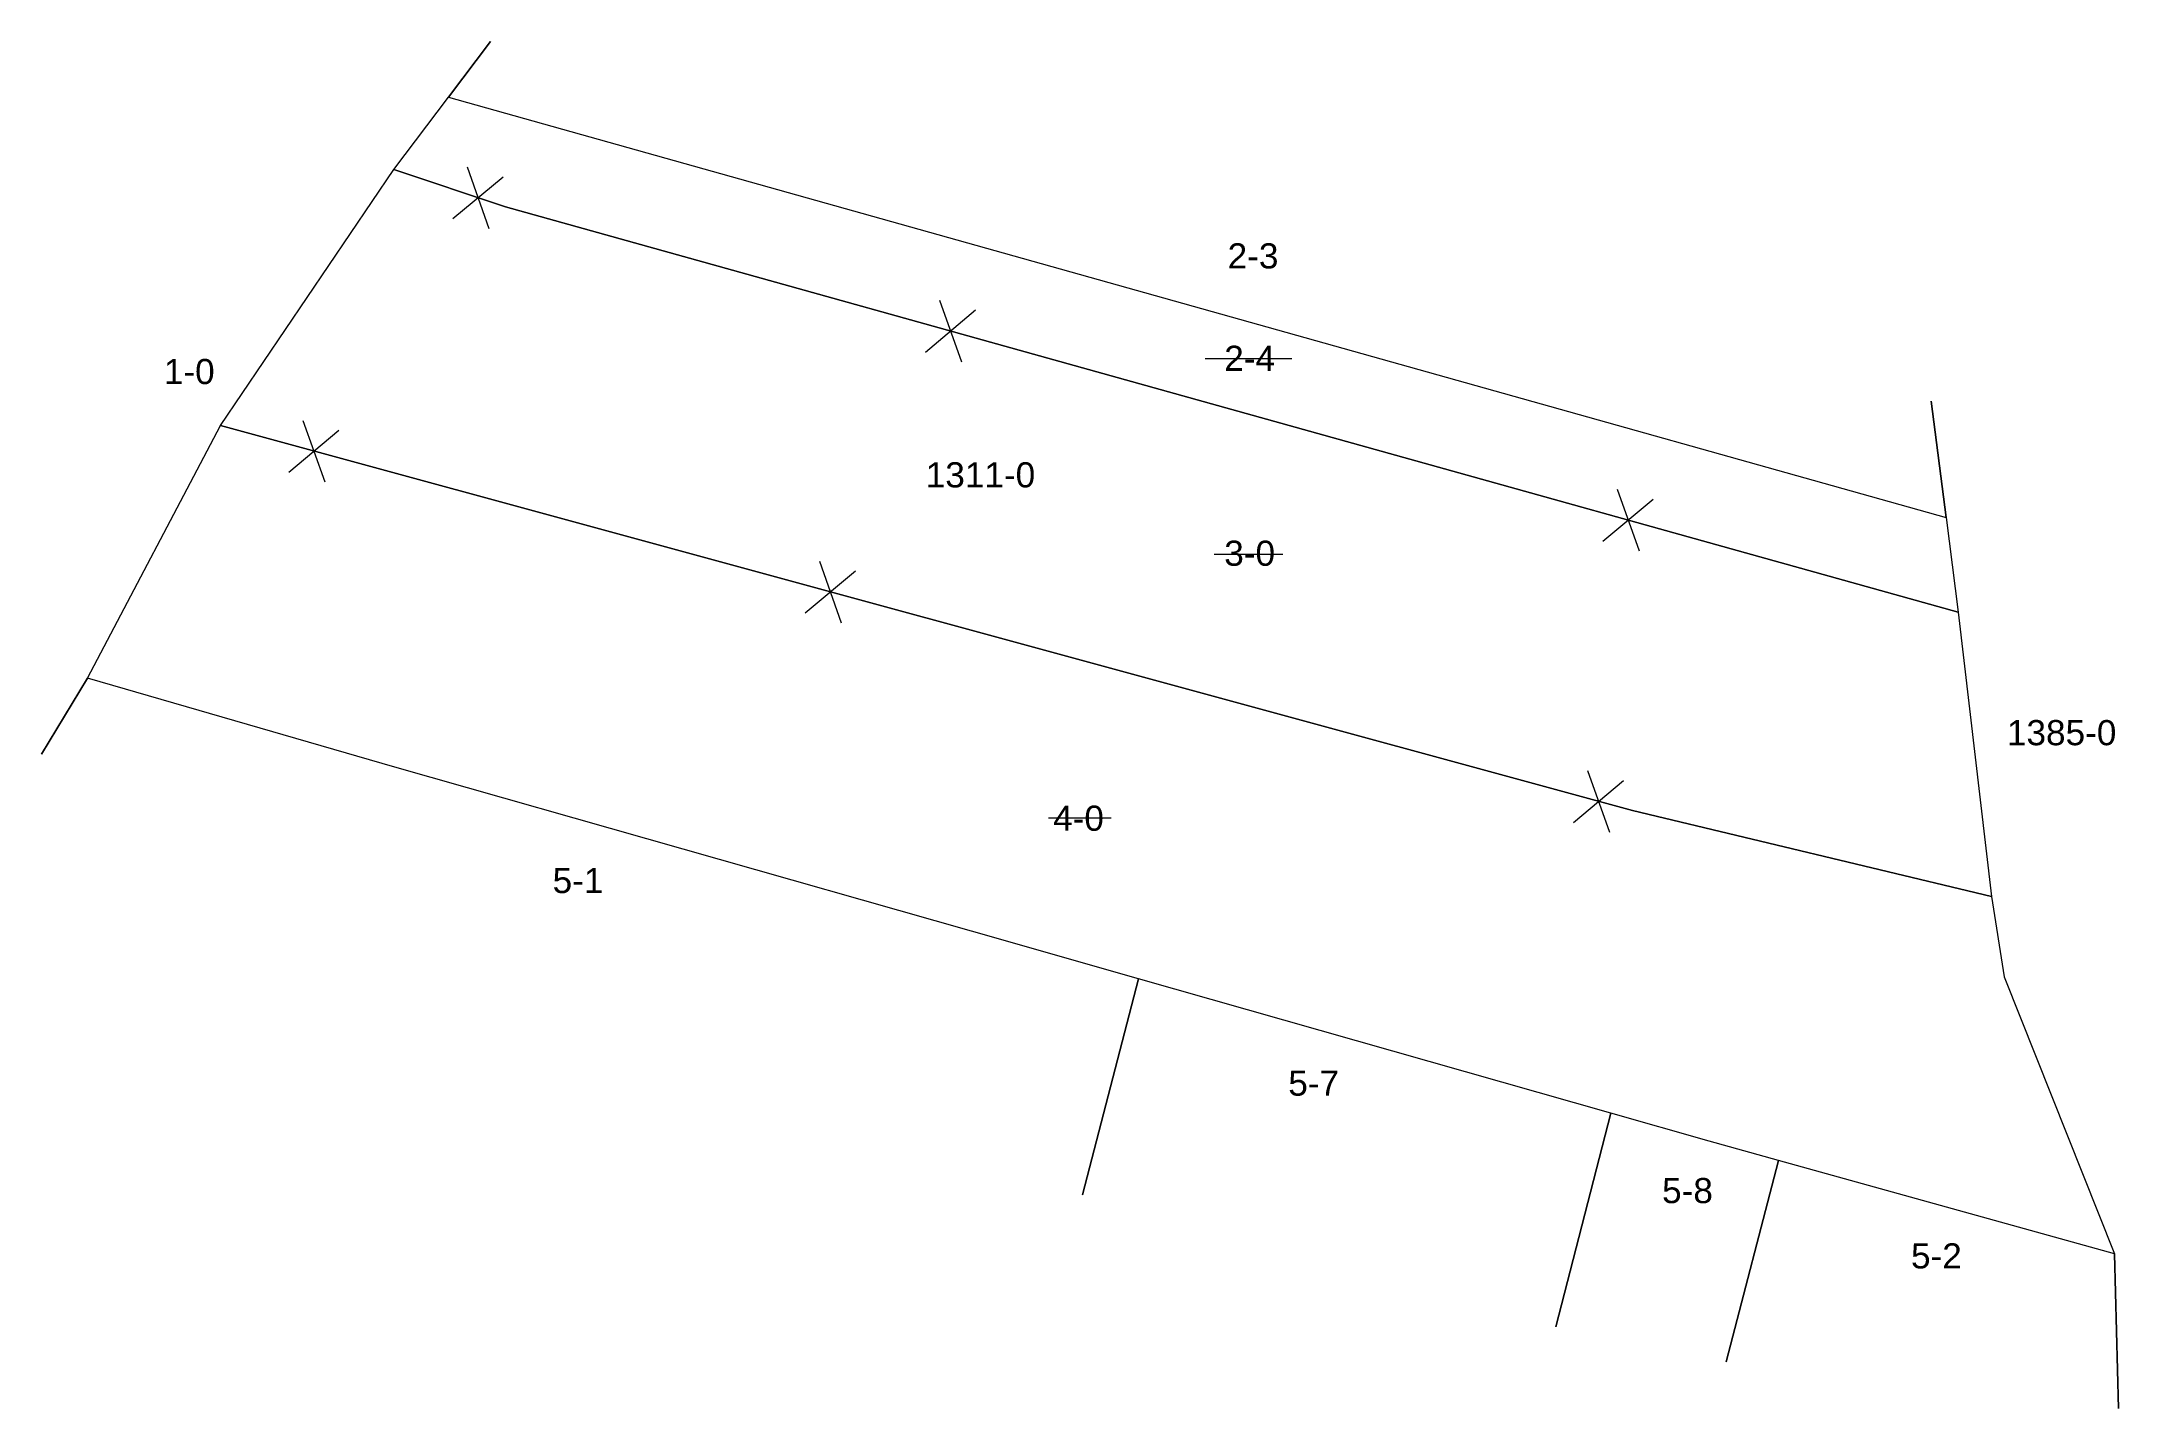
# Model space of a CAD drawing. Header units: metres. Extents: x 7511558 to 7511723, y 4691043 to 4691151.
import ezdxf

# ---------------------------------------------------------------- set-up
doc = ezdxf.new("R2010")
doc.units = ezdxf.units.M
for name, color, linetype, lineweight in [('nr parc fqinje', 8, 'Continuous', 0), ('nr te ri', 1, 'Continuous', 0), ('Par-Kojshi', 254, 'Continuous', 0), ('Parc-Baz', 7, 'Continuous', 0), ('Vija-Bashkimit', 1, 'Continuous', 0)]:
    doc.layers.add(name, color=color, linetype=linetype, lineweight=lineweight)
doc.layers.add('Nr Parceles Baze', color=7, linetype='Continuous')
doc.styles.get("Standard").update_dxf_attribs({"font": 'arial.ttf'})

msp = doc.modelspace()

# ---------------------------------------------------------------- linework, layer by layer
at = {"layer": 'Par-Kojshi', "flags": 128}
for points in [[(7511593.66, 4691151.45), (7511590.33, 4691147.04)], [(7511590.33, 4691147.04), (7511593.66, 4691151.45)], [(7511708.14, 4691122.88), (7511709.33, 4691113.64)], [(7511709.33, 4691113.64), (7511708.14, 4691122.88)], [(7511557.99, 4691094.83), (7511561.64, 4691100.85)], [(7511561.64, 4691100.85), (7511557.99, 4691094.83)], [(7511640.71, 4691059.81), (7511645.16, 4691076.97)], [(7511645.16, 4691076.97), (7511640.71, 4691059.81)], [(7511678.31, 4691049.32), (7511682.68, 4691066.29)], [(7511682.68, 4691066.29), (7511678.31, 4691049.32)], [(7511691.86, 4691046.53), (7511696.01, 4691062.54)], [(7511696.01, 4691062.54), (7511691.86, 4691046.53)], [(7511723.02, 4691042.82), (7511722.7, 4691055.12)], [(7511722.7, 4691055.12), (7511723.02, 4691042.82)]]:
    msp.add_lwpolyline(points, dxfattribs=at)
at = {"layer": 'Parc-Baz', "flags": 128}
for points in [[(7511590.33, 4691147.04), (7511709.33, 4691113.64), (7511710.29, 4691106.11), (7511594.86, 4691138.32), (7511585.98, 4691141.28), (7511590.33, 4691147.04)], [(7511572.21, 4691120.93), (7511585.98, 4691141.28), (7511594.86, 4691138.32), (7511710.29, 4691106.11), (7511712.93, 4691083.51), (7511684.4, 4691090.33), (7511572.21, 4691120.93)], [(7511561.64, 4691100.85), (7511572.21, 4691120.93), (7511684.4, 4691090.33), (7511712.93, 4691083.51), (7511713.94, 4691077.12), (7511722.7, 4691055.12), (7511696.01, 4691062.54), (7511690.5, 4691064.07), (7511682.68, 4691066.29), (7511645.16, 4691076.97), (7511631.89, 4691080.75), (7511586.07, 4691093.79), (7511561.64, 4691100.85)]]:
    msp.add_lwpolyline(points, dxfattribs=at)
at = {"layer": 'Vija-Bashkimit', "flags": 128}
for points in [[(7511590.68, 4691137.38), (7511594.66, 4691140.71)], [(7511591.8, 4691141.49), (7511593.54, 4691136.6)], [(7511629.35, 4691130.9), (7511631.09, 4691126)], [(7511628.22, 4691126.78), (7511632.21, 4691130.12)], [(7511650.46, 4691126.27), (7511657.34, 4691126.27)], [(7511577.63, 4691117.24), (7511581.62, 4691120.57)], [(7511578.75, 4691121.35), (7511580.49, 4691116.46)], [(7511683.19, 4691115.88), (7511684.93, 4691110.98)], [(7511682.06, 4691111.76), (7511686.05, 4691115.09)], [(7511651.18, 4691110.72), (7511656.63, 4691110.72)], [(7511618.68, 4691106.04), (7511622.67, 4691109.38)], [(7511619.8, 4691110.16), (7511621.54, 4691105.26)], [(7511679.72, 4691089.39), (7511683.7, 4691092.73)], [(7511680.84, 4691093.51), (7511682.58, 4691088.61)], [(7511638.01, 4691089.77), (7511642.99, 4691089.77)]]:
    msp.add_lwpolyline(points, dxfattribs=at)

# ---------------------------------------------------------------- texts
at = {"layer": 'nr parc fqinje', "char_height": 2, "attachment_point": 1}
for s, insert in [('2-3', (7511652.24, 4691135.42)), ('1-0', (7511567.71, 4691126.23)), ('1385-0', (7511714.16, 4691097.53)), ('5-1', (7511598.6, 4691085.78)), ('5-7', (7511657.06, 4691069.68)), ('5-8', (7511686.76, 4691061.14)), ('5-2', (7511706.54, 4691055.95))]:
    msp.add_mtext_dynamic_manual_height_columns(s, width=3.0636, gutter_width=1, heights=[0], dxfattribs=dict(at, insert=insert))
at = {"layer": 'Nr Parceles Baze', "char_height": 2, "attachment_point": 1}
for s, insert in [('2-4', (7511651.97, 4691127.28)), ('3-0', (7511651.97, 4691111.79)), ('4-0', (7511638.37, 4691090.73))]:
    msp.add_mtext_dynamic_manual_height_columns(s, width=3.0636, gutter_width=1, heights=[0], dxfattribs=dict(at, insert=insert))
at = {"layer": 'nr te ri', "insert": (7511628.25, 4691118.02), "char_height": 2, "attachment_point": 1}
msp.add_mtext_dynamic_manual_height_columns('1311-0', width=8.3459, gutter_width=1, heights=[0], dxfattribs=at)

doc.saveas('drawing.dxf')
